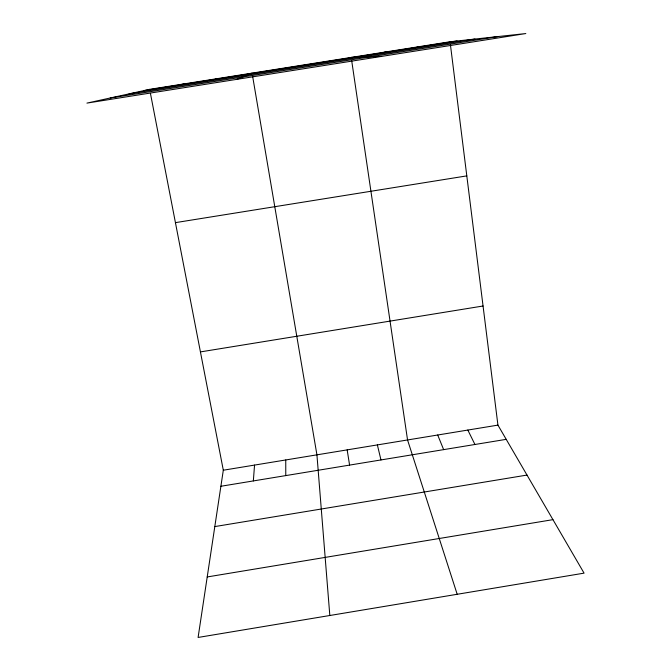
<?xml version="1.0" encoding="UTF-8"?>
<svg xmlns="http://www.w3.org/2000/svg" width="671" height="671" viewBox="0 0 671 671"><rect width="100%" height="100%" fill="white"/><g stroke="black" fill="none" stroke-linecap="round" stroke-linejoin="round"><path stroke-width="1.01" d="M253.344 480.922L254.544 465.087M150.43 93.353L223.309 470.212L198.096 637.45L584.072 573.143L497.932 425.12L450.442 44.873M236.796 79.354L252.086 73.114M215.097 79.329L217.983 78.524M179.493 84.974L183.837 83.934M223.309 470.212L497.932 425.12M220.893 486.265L506.211 439.346M214.812 526.584L526.995 475.068M207.213 576.951L552.946 519.656M200.428 351.906L483.053 306.001M175.433 222.638L466.806 175.886M143.846 90.619L457.085 40.998M129.05 93.865L474.976 39.061M110.178 98.008L497.773 36.586M417.136 46.97L422.772 46.433M384.189 52.187L388.417 51.868M351.218 57.412L381.623 56.406M318.205 62.646L319.614 62.772M467.83 430.061L474.942 444.487M437.702 435.009L443.648 449.637M457.186 594.28L407.549 439.958L351.671 60.524M377.37 444.915L380.969 459.945M252.598 76.133L316.93 454.837L329.822 615.5M347.167 449.88L349.583 465.104M285.754 459.962L285.771 475.596M149.658 89.344L86.928 103.108L525.829 33.55L450.048 41.753L149.658 89.344"/></g></svg>
